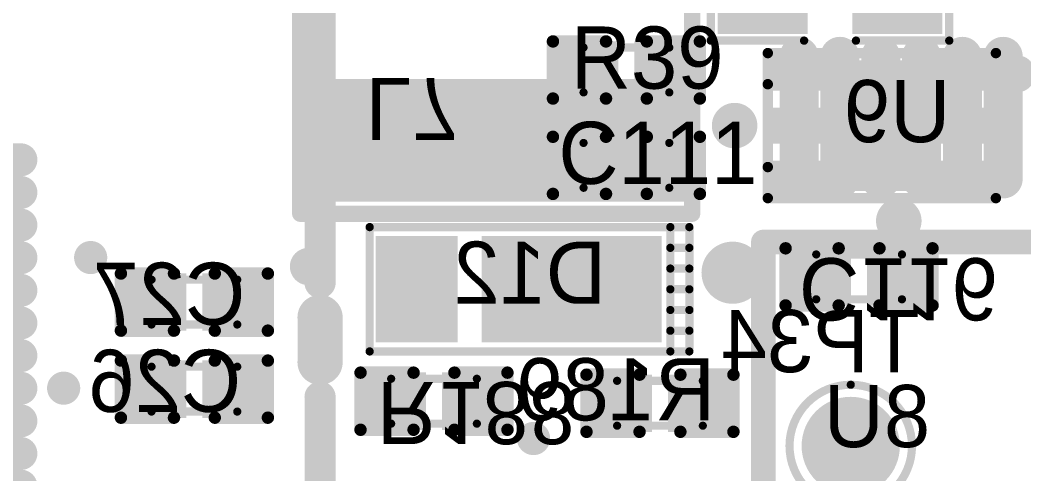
# Model space of a CAD drawing. Extents: x 722 to 1072, y 754 to 1061.
# Drawn here: x 769.99 to 782.28, y 1032.26 to 1037.82 of the extents above; entities that cross this region are included whole.
import ezdxf

# ---------------------------------------------------------------- set-up
doc = ezdxf.new("R2010")
doc.units = 0
doc.layers.get('0').update_dxf_attribs({"linetype": 'CONTINUOUS'})
for name, color, linetype in [('BOTTOMOVERLAY', 54, 'CONTINUOUS'), ('BOTTOMPASTE', 16, 'CONTINUOUS'), ('BOTTOMSOLDER', 6, 'CONTINUOUS'), ('MECHANICAL13', 56, 'CONTINUOUS'), ('MULTILAYER', 9, 'CONTINUOUS'), ('TOPOVERLAY', 2, 'CONTINUOUS'), ('TOPPASTE', 8, 'CONTINUOUS'), ('TOPSOLDER', 216, 'CONTINUOUS'), ('VIAHOLELAYER', 16, 'CONTINUOUS')]:
    doc.layers.add(name, color=color, linetype=linetype)

# ---------------------------------------------------------------- blocks, each defined once
blk = doc.blocks.new('TDFN_2_2_6L_B_41')
at = {"layer": 'BOTTOMOVERLAY'}
for points, const_width in [([(-0.535, 1.655, 1), (-0.735, 1.655, 1)], 0.254), ([(-0.798, 1.655, 1), (-0.671, 1.655, 1)], 0.127), ([(-0.599, 1.655, 1), (-0.472, 1.655, 1)], 0.127), ([(-0.921, 1.397, 1), (-0.857, 1.397, 1)], 0.0635), ([(-0.921, 1.397, 1), (-0.857, 1.397, 1)], 0.0635), ([(0.857, 1.397, 1), (0.921, 1.397, 1)], 0.0635), ([(0.857, 1.397, 1), (0.921, 1.397, 1)], 0.0635), ([(-0.921, -1.397, 1), (-0.857, -1.397, 1)], 0.0635), ([(-0.921, -1.397, 1), (-0.857, -1.397, 1)], 0.0635), ([(-0.54, -1.397, 1), (-0.476, -1.397, 1)], 0.0635), ([(-0.54, -1.397, 1), (-0.476, -1.397, 1)], 0.0635), ([(0.476, -1.397, 1), (0.54, -1.397, 1)], 0.0635), ([(0.476, -1.397, 1), (0.54, -1.397, 1)], 0.0635), ([(0.857, -1.397, 1), (0.921, -1.397, 1)], 0.0635), ([(0.857, -1.397, 1), (0.921, -1.397, 1)], 0.0635)]:
    blk.add_lwpolyline(points, format="xyb", close=True, dxfattribs=dict(at, const_width=const_width))
at = {"layer": 'BOTTOMOVERLAY', "const_width": 0.127}
for points in [[(-0.889, -1.397), (-0.889, 1.397)], [(0.889, 1.397), (-0.889, 1.397)], [(0.889, -1.397), (0.889, 1.397)], [(-0.508, -1.397), (-0.889, -1.397)], [(0.508, -1.397), (-0.508, -1.397)], [(0.889, -1.397), (0.508, -1.397)]]:
    blk.add_lwpolyline(points, dxfattribs=at)
at = {"layer": 'BOTTOMPASTE'}
for points in [[(-0.77, 0.65), (-0.53, 0.65), (-0.77, 1.3), (-0.53, 1.3)], [(-0.12, 0.65), (0.12, 0.65), (-0.12, 1.3), (0.12, 1.3)], [(0.53, 0.65), (0.77, 0.65), (0.53, 1.3), (0.77, 1.3)], [(-0.7, 0.4), (-0.7, -0.4), (0.7, 0.4), (0.7, -0.4)], [(-0.77, -1.3), (-0.53, -1.3), (-0.77, -0.65), (-0.53, -0.65)], [(-0.12, -1.3), (0.12, -1.3), (-0.12, -0.65), (0.12, -0.65)], [(0.53, -1.3), (0.77, -1.3), (0.53, -0.65), (0.77, -0.65)]]:
    blk.add_solid(points, dxfattribs=at)
at = {"layer": 'BOTTOMSOLDER'}
for points in [[(-0.872, 0.548), (-0.428, 0.548), (-0.872, 1.402), (-0.428, 1.402)], [(-0.222, 0.548), (0.222, 0.548), (-0.222, 1.402), (0.222, 1.402)], [(0.428, 0.548), (0.872, 0.548), (0.428, 1.402), (0.872, 1.402)], [(-0.802, 0.502), (-0.802, -0.502), (0.802, 0.502), (0.802, -0.502)], [(-0.872, -1.402), (-0.428, -1.402), (-0.872, -0.548), (-0.428, -0.548)], [(-0.222, -1.402), (0.222, -1.402), (-0.222, -0.548), (0.222, -0.548)], [(0.428, -1.402), (0.872, -1.402), (0.428, -0.548), (0.872, -0.548)]]:
    blk.add_solid(points, dxfattribs=at)
blk = doc.blocks.new('CD32_B_68')
at = {"layer": 'BOTTOMOVERLAY', "const_width": 0.2}
for points in [[(-2.35, -2.4), (-2.35, 2.4)], [(2.35, 2.4), (-2.35, 2.4)], [(2.35, -2.4), (2.35, 2.4)], [(2.35, -2.4), (-2.35, -2.4)]]:
    blk.add_lwpolyline(points, dxfattribs=at)
at = {"layer": 'BOTTOMOVERLAY', "const_width": 0.1}
for points in [[(-2.4, 2.4, 1), (-2.3, 2.4, 1)], [(-2.4, 2.4, 1), (-2.3, 2.4, 1)], [(2.3, 2.4, 1), (2.4, 2.4, 1)], [(2.3, 2.4, 1), (2.4, 2.4, 1)], [(-2.4, -2.4, 1), (-2.3, -2.4, 1)], [(-2.4, -2.4, 1), (-2.3, -2.4, 1)], [(2.3, -2.4, 1), (2.4, -2.4, 1)], [(2.3, -2.4, 1), (2.4, -2.4, 1)]]:
    blk.add_lwpolyline(points, format="xyb", close=True, dxfattribs=at)
at = {"layer": 'BOTTOMPASTE'}
for points in [[(-2.1, 2.2), (-2.1, -2.2), (-0.8, 2.2), (-0.8, -2.2)], [(0.8, 2.2), (0.8, -2.2), (2.1, 2.2), (2.1, -2.2)]]:
    blk.add_solid(points, dxfattribs=at)
at = {"layer": 'BOTTOMSOLDER'}
for points in [[(-2.202, 2.302), (-2.202, -2.302), (-0.698, 2.302), (-0.698, -2.302)], [(0.698, 2.302), (0.698, -2.302), (2.202, 2.302), (2.202, -2.302)]]:
    blk.add_solid(points, dxfattribs=at)
at = {"layer": 'MECHANICAL13', "const_width": 0.1}
blk.add_lwpolyline([(-1.925, -2.1), (-1.925, 2.1)], dxfattribs=at)
at = {"layer": 'MECHANICAL13', "const_width": 0.05}
for points in [[(-1.95, 2.1, 1), (-1.9, 2.1, 1)], [(-1.95, -2.1, 1), (-1.9, -2.1, 1)]]:
    blk.add_lwpolyline(points, format="xyb", close=True, dxfattribs=at)
blk = doc.blocks.new('C_0402_96')
at = {"layer": 'MECHANICAL13', "const_width": 0.1}
for points in [[(-0.525, 0.275), (-0.525, -0.275)], [(0.525, 0.275), (-0.525, 0.275)], [(0.525, 0.275), (0.525, -0.275)], [(0.525, -0.275), (-0.525, -0.275)]]:
    blk.add_lwpolyline(points, dxfattribs=at)
at = {"layer": 'MECHANICAL13', "const_width": 0.05}
for points in [[(-0.55, 0.275, 1), (-0.5, 0.275, 1)], [(-0.55, 0.275, 1), (-0.5, 0.275, 1)], [(0.5, 0.275, 1), (0.55, 0.275, 1)], [(0.5, 0.275, 1), (0.55, 0.275, 1)], [(-0.55, -0.275, 1), (-0.5, -0.275, 1)], [(-0.55, -0.275, 1), (-0.5, -0.275, 1)], [(0.5, -0.275, 1), (0.55, -0.275, 1)], [(0.5, -0.275, 1), (0.55, -0.275, 1)]]:
    blk.add_lwpolyline(points, format="xyb", close=True, dxfattribs=at)
at = {"layer": 'TOPOVERLAY', "const_width": 0.152}
for points in [[(-0.9, 0.35), (-0.9, -0.35)], [(-0.25, 0.35), (-0.9, 0.35)], [(0.9, 0.35), (0.25, 0.35)], [(0.9, 0.35), (0.9, -0.35)], [(-0.25, -0.35), (-0.9, -0.35)], [(0.9, -0.35), (0.25, -0.35)]]:
    blk.add_lwpolyline(points, dxfattribs=at)
at = {"layer": 'TOPOVERLAY', "const_width": 0.0762}
for points in [[(-0.938, 0.35, 1), (-0.862, 0.35, 1)], [(-0.938, 0.35, 1), (-0.862, 0.35, 1)], [(-0.288, 0.35, 1), (-0.212, 0.35, 1)], [(0.212, 0.35, 1), (0.288, 0.35, 1)], [(0.862, 0.35, 1), (0.938, 0.35, 1)], [(0.862, 0.35, 1), (0.938, 0.35, 1)], [(-0.938, -0.35, 1), (-0.862, -0.35, 1)], [(-0.938, -0.35, 1), (-0.862, -0.35, 1)], [(-0.288, -0.35, 1), (-0.212, -0.35, 1)], [(0.212, -0.35, 1), (0.288, -0.35, 1)], [(0.862, -0.35, 1), (0.938, -0.35, 1)], [(0.862, -0.35, 1), (0.938, -0.35, 1)]]:
    blk.add_lwpolyline(points, format="xyb", close=True, dxfattribs=at)
at = {"layer": 'TOPPASTE'}
for points in [[(-0.2, -0.25), (-0.2, 0.25), (-0.8, -0.25), (-0.8, 0.25)], [(0.8, -0.25), (0.8, 0.25), (0.2, -0.25), (0.2, 0.25)]]:
    blk.add_solid(points, dxfattribs=at)
at = {"layer": 'TOPSOLDER'}
for points in [[(-0.098, -0.352), (-0.098, 0.352), (-0.902, -0.352), (-0.902, 0.352)], [(0.902, -0.352), (0.902, 0.352), (0.098, -0.352), (0.098, 0.352)]]:
    blk.add_solid(points, dxfattribs=at)
blk = doc.blocks.new('C_0402_B_97')
at = {"layer": 'BOTTOMOVERLAY', "const_width": 0.152}
for points in [[(-0.9, 0.35), (-0.9, -0.35)], [(-0.25, 0.35), (-0.9, 0.35)], [(0.9, 0.35), (0.25, 0.35)], [(0.9, 0.35), (0.9, -0.35)], [(-0.25, -0.35), (-0.9, -0.35)], [(0.9, -0.35), (0.25, -0.35)]]:
    blk.add_lwpolyline(points, dxfattribs=at)
at = {"layer": 'BOTTOMOVERLAY', "const_width": 0.0762}
for points in [[(-0.938, 0.35, 1), (-0.862, 0.35, 1)], [(-0.938, 0.35, 1), (-0.862, 0.35, 1)], [(-0.288, 0.35, 1), (-0.212, 0.35, 1)], [(0.212, 0.35, 1), (0.288, 0.35, 1)], [(0.862, 0.35, 1), (0.938, 0.35, 1)], [(0.862, 0.35, 1), (0.938, 0.35, 1)], [(-0.938, -0.35, 1), (-0.862, -0.35, 1)], [(-0.938, -0.35, 1), (-0.862, -0.35, 1)], [(-0.288, -0.35, 1), (-0.212, -0.35, 1)], [(0.212, -0.35, 1), (0.288, -0.35, 1)], [(0.862, -0.35, 1), (0.938, -0.35, 1)], [(0.862, -0.35, 1), (0.938, -0.35, 1)]]:
    blk.add_lwpolyline(points, format="xyb", close=True, dxfattribs=at)
at = {"layer": 'BOTTOMPASTE'}
for points in [[(-0.8, 0.25), (-0.8, -0.25), (-0.2, 0.25), (-0.2, -0.25)], [(0.2, 0.25), (0.2, -0.25), (0.8, 0.25), (0.8, -0.25)]]:
    blk.add_solid(points, dxfattribs=at)
at = {"layer": 'BOTTOMSOLDER'}
for points in [[(-0.902, 0.352), (-0.902, -0.352), (-0.098, 0.352), (-0.098, -0.352)], [(0.098, 0.352), (0.098, -0.352), (0.902, 0.352), (0.902, -0.352)]]:
    blk.add_solid(points, dxfattribs=at)
at = {"layer": 'MECHANICAL13', "const_width": 0.1}
for points in [[(-0.525, 0.275), (-0.525, -0.275)], [(0.525, 0.275), (-0.525, 0.275)], [(0.525, 0.275), (0.525, -0.275)], [(0.525, -0.275), (-0.525, -0.275)]]:
    blk.add_lwpolyline(points, dxfattribs=at)
at = {"layer": 'MECHANICAL13', "const_width": 0.05}
for points in [[(-0.55, 0.275, 1), (-0.5, 0.275, 1)], [(-0.55, 0.275, 1), (-0.5, 0.275, 1)], [(0.5, 0.275, 1), (0.55, 0.275, 1)], [(0.5, 0.275, 1), (0.55, 0.275, 1)], [(-0.55, -0.275, 1), (-0.5, -0.275, 1)], [(-0.55, -0.275, 1), (-0.5, -0.275, 1)], [(0.5, -0.275, 1), (0.55, -0.275, 1)], [(0.5, -0.275, 1), (0.55, -0.275, 1)]]:
    blk.add_lwpolyline(points, format="xyb", close=True, dxfattribs=at)
blk = doc.blocks.new('C_0402_B_130')
at = {"layer": 'BOTTOMOVERLAY', "const_width": 0.152}
for points in [[(-0.25, 0.35), (-0.9, 0.35)], [(-0.9, 0.35), (-0.9, -0.35)], [(0.9, 0.35), (0.25, 0.35)], [(0.9, 0.35), (0.9, -0.35)], [(-0.25, -0.35), (-0.9, -0.35)], [(0.9, -0.35), (0.25, -0.35)]]:
    blk.add_lwpolyline(points, dxfattribs=at)
at = {"layer": 'BOTTOMOVERLAY', "const_width": 0.0762}
for points in [[(-0.938, 0.35, 1), (-0.862, 0.35, 1)], [(-0.938, 0.35, 1), (-0.862, 0.35, 1)], [(-0.288, 0.35, 1), (-0.212, 0.35, 1)], [(0.212, 0.35, 1), (0.288, 0.35, 1)], [(0.862, 0.35, 1), (0.938, 0.35, 1)], [(0.862, 0.35, 1), (0.938, 0.35, 1)], [(-0.938, -0.35, 1), (-0.862, -0.35, 1)], [(-0.938, -0.35, 1), (-0.862, -0.35, 1)], [(-0.288, -0.35, 1), (-0.212, -0.35, 1)], [(0.212, -0.35, 1), (0.288, -0.35, 1)], [(0.862, -0.35, 1), (0.938, -0.35, 1)], [(0.862, -0.35, 1), (0.938, -0.35, 1)]]:
    blk.add_lwpolyline(points, format="xyb", close=True, dxfattribs=at)
at = {"layer": 'BOTTOMPASTE'}
for points in [[(-0.8, 0.25), (-0.8, -0.25), (-0.2, 0.25), (-0.2, -0.25)], [(0.2, 0.25), (0.2, -0.25), (0.8, 0.25), (0.8, -0.25)]]:
    blk.add_solid(points, dxfattribs=at)
at = {"layer": 'BOTTOMSOLDER'}
for points in [[(-0.902, 0.352), (-0.902, -0.352), (-0.098, 0.352), (-0.098, -0.352)], [(0.098, 0.352), (0.098, -0.352), (0.902, 0.352), (0.902, -0.352)]]:
    blk.add_solid(points, dxfattribs=at)
at = {"layer": 'MECHANICAL13', "const_width": 0.1}
for points in [[(0.525, 0.275), (-0.525, 0.275)], [(-0.525, 0.275), (-0.525, -0.275)], [(0.525, 0.275), (0.525, -0.275)], [(0.525, -0.275), (-0.525, -0.275)]]:
    blk.add_lwpolyline(points, dxfattribs=at)
at = {"layer": 'MECHANICAL13', "const_width": 0.05}
for points in [[(-0.55, 0.275, 1), (-0.5, 0.275, 1)], [(-0.55, 0.275, 1), (-0.5, 0.275, 1)], [(0.5, 0.275, 1), (0.55, 0.275, 1)], [(0.5, 0.275, 1), (0.55, 0.275, 1)], [(-0.55, -0.275, 1), (-0.5, -0.275, 1)], [(-0.55, -0.275, 1), (-0.5, -0.275, 1)], [(0.5, -0.275, 1), (0.55, -0.275, 1)], [(0.5, -0.275, 1), (0.55, -0.275, 1)]]:
    blk.add_lwpolyline(points, format="xyb", close=True, dxfattribs=at)
blk = doc.blocks.new('C_0402_B_131')
at = {"layer": 'BOTTOMOVERLAY', "const_width": 0.152}
for points in [[(-0.9, 0.35), (-0.9, -0.35)], [(-0.25, 0.35), (-0.9, 0.35)], [(0.9, 0.35), (0.25, 0.35)], [(0.9, 0.35), (0.9, -0.35)], [(-0.25, -0.35), (-0.9, -0.35)], [(0.9, -0.35), (0.25, -0.35)]]:
    blk.add_lwpolyline(points, dxfattribs=at)
at = {"layer": 'BOTTOMOVERLAY', "const_width": 0.0762}
for points in [[(-0.938, 0.35, 1), (-0.862, 0.35, 1)], [(-0.938, 0.35, 1), (-0.862, 0.35, 1)], [(-0.288, 0.35, 1), (-0.212, 0.35, 1)], [(0.212, 0.35, 1), (0.288, 0.35, 1)], [(0.862, 0.35, 1), (0.938, 0.35, 1)], [(0.862, 0.35, 1), (0.938, 0.35, 1)], [(-0.938, -0.35, 1), (-0.862, -0.35, 1)], [(-0.938, -0.35, 1), (-0.862, -0.35, 1)], [(-0.288, -0.35, 1), (-0.212, -0.35, 1)], [(0.212, -0.35, 1), (0.288, -0.35, 1)], [(0.862, -0.35, 1), (0.938, -0.35, 1)], [(0.862, -0.35, 1), (0.938, -0.35, 1)]]:
    blk.add_lwpolyline(points, format="xyb", close=True, dxfattribs=at)
at = {"layer": 'BOTTOMPASTE'}
for points in [[(-0.8, 0.25), (-0.8, -0.25), (-0.2, 0.25), (-0.2, -0.25)], [(0.2, 0.25), (0.2, -0.25), (0.8, 0.25), (0.8, -0.25)]]:
    blk.add_solid(points, dxfattribs=at)
at = {"layer": 'BOTTOMSOLDER'}
for points in [[(-0.902, 0.352), (-0.902, -0.352), (-0.098, 0.352), (-0.098, -0.352)], [(0.098, 0.352), (0.098, -0.352), (0.902, 0.352), (0.902, -0.352)]]:
    blk.add_solid(points, dxfattribs=at)
at = {"layer": 'MECHANICAL13', "const_width": 0.1}
for points in [[(-0.525, 0.275), (-0.525, -0.275)], [(0.525, 0.275), (-0.525, 0.275)], [(0.525, 0.275), (0.525, -0.275)], [(0.525, -0.275), (-0.525, -0.275)]]:
    blk.add_lwpolyline(points, dxfattribs=at)
at = {"layer": 'MECHANICAL13', "const_width": 0.05}
for points in [[(-0.55, 0.275, 1), (-0.5, 0.275, 1)], [(-0.55, 0.275, 1), (-0.5, 0.275, 1)], [(0.5, 0.275, 1), (0.55, 0.275, 1)], [(0.5, 0.275, 1), (0.55, 0.275, 1)], [(-0.55, -0.275, 1), (-0.5, -0.275, 1)], [(-0.55, -0.275, 1), (-0.5, -0.275, 1)], [(0.5, -0.275, 1), (0.55, -0.275, 1)], [(0.5, -0.275, 1), (0.55, -0.275, 1)]]:
    blk.add_lwpolyline(points, format="xyb", close=True, dxfattribs=at)
blk = doc.blocks.new('PROGRAM_1_2_B_198')
at = {"layer": 'BOTTOMOVERLAY', "const_width": 0.102}
for points in [[(-0.762, 1.524), (-0.762, -2.159)], [(-0.762, 1.524), (0.762, 1.524)], [(0.762, 1.524), (0.762, -2.159)], [(-0.762, -2.159), (-0.762, -2.392)], [(-0.762, -2.159), (0.762, -2.159)], [(-0.508, -2.159), (-0.508, -2.392)], [(-0.254, -2.159), (-0.254, -2.392)], [(0, -2.159), (0, -2.392)], [(0.254, -2.159), (0.254, -2.392)], [(0.508, -2.159), (0.508, -2.392)], [(0.762, -2.159), (0.762, -2.392)], [(-0.762, -2.392), (0.762, -2.392)]]:
    blk.add_lwpolyline(points, dxfattribs=at)
at = {"layer": 'BOTTOMOVERLAY'}
for points, const_width in [([(-0.787, 1.524, 1), (-0.737, 1.524, 1)], 0.051), ([(-0.787, 1.524, 1), (-0.737, 1.524, 1)], 0.051), ([(0.737, 1.524, 1), (0.787, 1.524, 1)], 0.051), ([(0.737, 1.524, 1), (0.787, 1.524, 1)], 0.051), ([(-0.787, -2.159, 1), (-0.737, -2.159, 1)], 0.0508), ([(-0.787, -2.159, 1), (-0.737, -2.159, 1)], 0.051), ([(-0.787, -2.159, 1), (-0.737, -2.159, 1)], 0.051), ([(-0.533, -2.159, 1), (-0.483, -2.159, 1)], 0.0508), ([(-0.279, -2.159, 1), (-0.229, -2.159, 1)], 0.0508), ([(-0.025, -2.159, 1), (0.025, -2.159, 1)], 0.0508), ([(0.229, -2.159, 1), (0.279, -2.159, 1)], 0.0508), ([(0.483, -2.159, 1), (0.533, -2.159, 1)], 0.0508), ([(0.737, -2.159, 1), (0.787, -2.159, 1)], 0.0508), ([(0.737, -2.159, 1), (0.787, -2.159, 1)], 0.051), ([(0.737, -2.159, 1), (0.787, -2.159, 1)], 0.051), ([(-0.787, -2.392, 1), (-0.737, -2.392, 1)], 0.0508), ([(-0.787, -2.392, 1), (-0.737, -2.392, 1)], 0.051), ([(-0.533, -2.392, 1), (-0.483, -2.392, 1)], 0.0508), ([(-0.279, -2.392, 1), (-0.229, -2.392, 1)], 0.0508), ([(-0.025, -2.392, 1), (0.025, -2.392, 1)], 0.0508), ([(0.229, -2.392, 1), (0.279, -2.392, 1)], 0.0508), ([(0.483, -2.392, 1), (0.533, -2.392, 1)], 0.0508), ([(0.737, -2.392, 1), (0.787, -2.392, 1)], 0.0508), ([(0.737, -2.392, 1), (0.787, -2.392, 1)], 0.051)]:
    blk.add_lwpolyline(points, format="xyb", close=True, dxfattribs=dict(at, const_width=const_width))
at = {"layer": 'BOTTOMPASTE'}
for points in [[(-0.55, 0.55), (0.55, 0.55), (-0.55, 1.35), (0.55, 1.35)], [(-0.55, 0.05), (-0.55, -1.95), (0.55, 0.05), (0.55, -1.95)]]:
    blk.add_solid(points, dxfattribs=at)
at = {"layer": 'BOTTOMSOLDER'}
for points in [[(-0.652, 0.448), (0.652, 0.448), (-0.652, 1.452), (0.652, 1.452)], [(-0.652, 0.152), (-0.652, -2.052), (0.652, 0.152), (0.652, -2.052)]]:
    blk.add_solid(points, dxfattribs=at)
blk = doc.blocks.new('R_0402_240')
at = {"layer": 'MECHANICAL13', "const_width": 0.1}
for points in [[(0.525, 0.275), (-0.525, 0.275)], [(-0.525, 0.275), (-0.525, -0.275)], [(0.525, 0.275), (0.525, -0.275)], [(0.525, -0.275), (-0.525, -0.275)]]:
    blk.add_lwpolyline(points, dxfattribs=at)
at = {"layer": 'MECHANICAL13', "const_width": 0.05}
for points in [[(-0.55, 0.275, 1), (-0.5, 0.275, 1)], [(-0.55, 0.275, 1), (-0.5, 0.275, 1)], [(0.5, 0.275, 1), (0.55, 0.275, 1)], [(0.5, 0.275, 1), (0.55, 0.275, 1)], [(-0.55, -0.275, 1), (-0.5, -0.275, 1)], [(-0.55, -0.275, 1), (-0.5, -0.275, 1)], [(0.5, -0.275, 1), (0.55, -0.275, 1)], [(0.5, -0.275, 1), (0.55, -0.275, 1)]]:
    blk.add_lwpolyline(points, format="xyb", close=True, dxfattribs=at)
at = {"layer": 'TOPOVERLAY', "const_width": 0.152}
for points in [[(-0.25, 0.35), (-0.9, 0.35)], [(-0.9, 0.35), (-0.9, -0.35)], [(0.9, 0.35), (0.25, 0.35)], [(0.9, 0.35), (0.9, -0.35)], [(-0.25, -0.35), (-0.9, -0.35)], [(0.9, -0.35), (0.25, -0.35)]]:
    blk.add_lwpolyline(points, dxfattribs=at)
at = {"layer": 'TOPOVERLAY', "const_width": 0.0762}
for points in [[(-0.938, 0.35, 1), (-0.862, 0.35, 1)], [(-0.938, 0.35, 1), (-0.862, 0.35, 1)], [(-0.288, 0.35, 1), (-0.212, 0.35, 1)], [(0.212, 0.35, 1), (0.288, 0.35, 1)], [(0.862, 0.35, 1), (0.938, 0.35, 1)], [(0.862, 0.35, 1), (0.938, 0.35, 1)], [(-0.938, -0.35, 1), (-0.862, -0.35, 1)], [(-0.938, -0.35, 1), (-0.862, -0.35, 1)], [(-0.288, -0.35, 1), (-0.212, -0.35, 1)], [(0.212, -0.35, 1), (0.288, -0.35, 1)], [(0.862, -0.35, 1), (0.938, -0.35, 1)], [(0.862, -0.35, 1), (0.938, -0.35, 1)]]:
    blk.add_lwpolyline(points, format="xyb", close=True, dxfattribs=at)
at = {"layer": 'TOPPASTE'}
for points in [[(-0.2, -0.25), (-0.2, 0.25), (-0.8, -0.25), (-0.8, 0.25)], [(0.8, -0.25), (0.8, 0.25), (0.2, -0.25), (0.2, 0.25)]]:
    blk.add_solid(points, dxfattribs=at)
at = {"layer": 'TOPSOLDER'}
for points in [[(-0.098, -0.352), (-0.098, 0.352), (-0.902, -0.352), (-0.902, 0.352)], [(0.902, -0.352), (0.902, 0.352), (0.098, -0.352), (0.098, 0.352)]]:
    blk.add_solid(points, dxfattribs=at)
blk = doc.blocks.new('TQFP177P0_4_282')
at = {"layer": 'TOPPASTE', "const_width": 0.2}
for points in [[(-8.6, 11.5), (-8.6, 10.05)], [(-8.2, 11.5), (-8.2, 10.05)], [(-7.8, 11.5), (-7.8, 10.05)], [(-7.4, 11.5), (-7.4, 10.05)], [(-7, 11.5), (-7, 10.05)], [(-6.6, 11.5), (-6.6, 10.05)], [(-6.2, 11.5), (-6.2, 10.05)], [(-5.8, 11.5), (-5.8, 10.05)], [(-5.4, 11.5), (-5.4, 10.05)], [(-5, 11.5), (-5, 10.05)]]:
    blk.add_lwpolyline(points, dxfattribs=at)
at = {"layer": 'TOPPASTE', "const_width": 0.0999}
for points in [[(-8.65, 11.5, 1), (-8.55, 11.5, 1)], [(-8.25, 11.5, 1), (-8.15, 11.5, 1)], [(-7.85, 11.5, 1), (-7.75, 11.5, 1)], [(-7.45, 11.5, 1), (-7.35, 11.5, 1)], [(-7.05, 11.5, 1), (-6.95, 11.5, 1)], [(-6.65, 11.5, 1), (-6.55, 11.5, 1)], [(-6.25, 11.5, 1), (-6.15, 11.5, 1)], [(-5.85, 11.5, 1), (-5.75, 11.5, 1)], [(-5.45, 11.5, 1), (-5.35, 11.5, 1)], [(-5.05, 11.5, 1), (-4.95, 11.5, 1)]]:
    blk.add_lwpolyline(points, format="xyb", close=True, dxfattribs=at)
at = {"layer": 'TOPSOLDER', "const_width": 0.403}
for points in [[(-8.6, 11.5), (-8.6, 10.05)], [(-8.2, 11.5), (-8.2, 10.05)], [(-7.8, 11.5), (-7.8, 10.05)], [(-7.4, 11.5), (-7.4, 10.05)], [(-7, 11.5), (-7, 10.05)], [(-6.6, 11.5), (-6.6, 10.05)], [(-6.2, 11.5), (-6.2, 10.05)], [(-5.8, 11.5), (-5.8, 10.05)], [(-5.4, 11.5), (-5.4, 10.05)], [(-5, 11.5), (-5, 10.05)], [(-4.6, 11.5), (-4.6, 10.05)]]:
    blk.add_lwpolyline(points, dxfattribs=at)
at = {"layer": 'TOPSOLDER', "const_width": 0.202}
for points in [[(-8.701, 11.5, 1), (-8.499, 11.5, 1)], [(-8.301, 11.5, 1), (-8.099, 11.5, 1)], [(-7.901, 11.5, 1), (-7.699, 11.5, 1)], [(-7.501, 11.5, 1), (-7.299, 11.5, 1)], [(-7.101, 11.5, 1), (-6.899, 11.5, 1)], [(-6.701, 11.5, 1), (-6.499, 11.5, 1)], [(-6.301, 11.5, 1), (-6.099, 11.5, 1)], [(-5.901, 11.5, 1), (-5.699, 11.5, 1)], [(-5.501, 11.5, 1), (-5.299, 11.5, 1)], [(-5.101, 11.5, 1), (-4.899, 11.5, 1)], [(-4.701, 11.5, 1), (-4.499, 11.5, 1)]]:
    blk.add_lwpolyline(points, format="xyb", close=True, dxfattribs=at)
blk = doc.blocks.new('SSOP48_286')
at = {"layer": 'TOPOVERLAY', "const_width": 0.3}
for points in [[(1.524, -11.938), (1.524, 0.254)], [(18.796, -11.938), (1.524, -11.938)]]:
    blk.add_lwpolyline(points, dxfattribs=at)
at = {"layer": 'TOPOVERLAY', "const_width": 0.15}
blk.add_lwpolyline([(1.449, -11.938, 1), (1.599, -11.938, 1)], format="xyb", close=True, dxfattribs=at)
blk.add_lwpolyline([(1.449, -11.938, 1), (1.599, -11.938, 1)], format="xyb", close=True, dxfattribs=at)
at = {"layer": 'TOPPASTE', "const_width": 0.275}
for points in [[(0.751, -9), (-0.751, -9)], [(0.751, -9.5), (-0.751, -9.5)], [(0.751, -10), (-0.751, -10)], [(0.751, -10.5), (-0.751, -10.5)], [(0.751, -11), (-0.751, -11)], [(0.751, -11.5), (-0.751, -11.5)]]:
    blk.add_lwpolyline(points, dxfattribs=at)
at = {"layer": 'TOPPASTE', "const_width": 0.138}
for points in [[(-0.82, -9, 1), (-0.683, -9, 1)], [(0.683, -9, 1), (0.82, -9, 1)], [(-0.82, -9.5, 1), (-0.683, -9.5, 1)], [(0.683, -9.5, 1), (0.82, -9.5, 1)], [(-0.82, -10, 1), (-0.683, -10, 1)], [(0.683, -10, 1), (0.82, -10, 1)], [(-0.82, -10.5, 1), (-0.683, -10.5, 1)], [(0.683, -10.5, 1), (0.82, -10.5, 1)], [(-0.82, -11, 1), (-0.683, -11, 1)], [(0.683, -11, 1), (0.82, -11, 1)], [(-0.82, -11.5, 1), (-0.683, -11.5, 1)], [(0.683, -11.5, 1), (0.82, -11.5, 1)]]:
    blk.add_lwpolyline(points, format="xyb", close=True, dxfattribs=at)
at = {"layer": 'TOPSOLDER', "const_width": 0.478}
for points in [[(0.751, -9), (-0.751, -9)], [(0.751, -9.5), (-0.751, -9.5)], [(0.751, -10), (-0.751, -10)], [(0.751, -10.5), (-0.751, -10.5)], [(0.751, -11), (-0.751, -11)], [(0.751, -11.5), (-0.751, -11.5)]]:
    blk.add_lwpolyline(points, dxfattribs=at)
at = {"layer": 'TOPSOLDER', "const_width": 0.239}
for points in [[(-0.871, -9, 1), (-0.632, -9, 1)], [(0.632, -9, 1), (0.871, -9, 1)], [(-0.871, -9.5, 1), (-0.632, -9.5, 1)], [(0.632, -9.5, 1), (0.871, -9.5, 1)], [(-0.871, -10, 1), (-0.632, -10, 1)], [(0.632, -10, 1), (0.871, -10, 1)], [(-0.871, -10.5, 1), (-0.632, -10.5, 1)], [(0.632, -10.5, 1), (0.871, -10.5, 1)], [(-0.871, -11, 1), (-0.632, -11, 1)], [(0.632, -11, 1), (0.871, -11, 1)], [(-0.871, -11.5, 1), (-0.632, -11.5, 1)], [(0.632, -11.5, 1), (0.871, -11.5, 1)]]:
    blk.add_lwpolyline(points, format="xyb", close=True, dxfattribs=at)
blk = doc.blocks.new('R_0402_B_309')
at = {"layer": 'BOTTOMOVERLAY', "const_width": 0.152}
for points in [[(-0.9, -0.35), (-0.9, 0.35)], [(-0.9, 0.35), (-0.25, 0.35)], [(0.25, 0.35), (0.9, 0.35)], [(0.9, -0.35), (0.9, 0.35)], [(-0.9, -0.35), (-0.25, -0.35)], [(0.25, -0.35), (0.9, -0.35)]]:
    blk.add_lwpolyline(points, dxfattribs=at)
at = {"layer": 'BOTTOMOVERLAY', "const_width": 0.0762}
for points in [[(-0.938, 0.35, 1), (-0.862, 0.35, 1)], [(-0.938, 0.35, 1), (-0.862, 0.35, 1)], [(-0.288, 0.35, 1), (-0.212, 0.35, 1)], [(0.212, 0.35, 1), (0.288, 0.35, 1)], [(0.862, 0.35, 1), (0.938, 0.35, 1)], [(0.862, 0.35, 1), (0.938, 0.35, 1)], [(-0.938, -0.35, 1), (-0.862, -0.35, 1)], [(-0.938, -0.35, 1), (-0.862, -0.35, 1)], [(-0.288, -0.35, 1), (-0.212, -0.35, 1)], [(0.212, -0.35, 1), (0.288, -0.35, 1)], [(0.862, -0.35, 1), (0.938, -0.35, 1)], [(0.862, -0.35, 1), (0.938, -0.35, 1)]]:
    blk.add_lwpolyline(points, format="xyb", close=True, dxfattribs=at)
at = {"layer": 'BOTTOMPASTE'}
for points in [[(-0.8, 0.25), (-0.8, -0.25), (-0.2, 0.25), (-0.2, -0.25)], [(0.2, 0.25), (0.2, -0.25), (0.8, 0.25), (0.8, -0.25)]]:
    blk.add_solid(points, dxfattribs=at)
at = {"layer": 'BOTTOMSOLDER'}
for points in [[(-0.902, 0.352), (-0.902, -0.352), (-0.098, 0.352), (-0.098, -0.352)], [(0.098, 0.352), (0.098, -0.352), (0.902, 0.352), (0.902, -0.352)]]:
    blk.add_solid(points, dxfattribs=at)
at = {"layer": 'MECHANICAL13', "const_width": 0.1}
for points in [[(-0.525, -0.275), (-0.525, 0.275)], [(-0.525, 0.275), (0.525, 0.275)], [(0.525, -0.275), (0.525, 0.275)], [(-0.525, -0.275), (0.525, -0.275)]]:
    blk.add_lwpolyline(points, dxfattribs=at)
at = {"layer": 'MECHANICAL13', "const_width": 0.05}
for points in [[(-0.55, 0.275, 1), (-0.5, 0.275, 1)], [(-0.55, 0.275, 1), (-0.5, 0.275, 1)], [(0.5, 0.275, 1), (0.55, 0.275, 1)], [(0.5, 0.275, 1), (0.55, 0.275, 1)], [(-0.55, -0.275, 1), (-0.5, -0.275, 1)], [(-0.55, -0.275, 1), (-0.5, -0.275, 1)], [(0.5, -0.275, 1), (0.55, -0.275, 1)], [(0.5, -0.275, 1), (0.55, -0.275, 1)]]:
    blk.add_lwpolyline(points, format="xyb", close=True, dxfattribs=at)
blk = doc.blocks.new('R_0402_B_310')
at = {"layer": 'BOTTOMOVERLAY', "const_width": 0.152}
for points in [[(-0.9, -0.35), (-0.9, 0.35)], [(-0.9, 0.35), (-0.25, 0.35)], [(0.25, 0.35), (0.9, 0.35)], [(0.9, -0.35), (0.9, 0.35)], [(-0.9, -0.35), (-0.25, -0.35)], [(0.25, -0.35), (0.9, -0.35)]]:
    blk.add_lwpolyline(points, dxfattribs=at)
at = {"layer": 'BOTTOMOVERLAY', "const_width": 0.0762}
for points in [[(-0.938, 0.35, 1), (-0.862, 0.35, 1)], [(-0.938, 0.35, 1), (-0.862, 0.35, 1)], [(-0.288, 0.35, 1), (-0.212, 0.35, 1)], [(0.212, 0.35, 1), (0.288, 0.35, 1)], [(0.862, 0.35, 1), (0.938, 0.35, 1)], [(0.862, 0.35, 1), (0.938, 0.35, 1)], [(-0.938, -0.35, 1), (-0.862, -0.35, 1)], [(-0.938, -0.35, 1), (-0.862, -0.35, 1)], [(-0.288, -0.35, 1), (-0.212, -0.35, 1)], [(0.212, -0.35, 1), (0.288, -0.35, 1)], [(0.862, -0.35, 1), (0.938, -0.35, 1)], [(0.862, -0.35, 1), (0.938, -0.35, 1)]]:
    blk.add_lwpolyline(points, format="xyb", close=True, dxfattribs=at)
at = {"layer": 'BOTTOMPASTE'}
for points in [[(-0.8, 0.25), (-0.8, -0.25), (-0.2, 0.25), (-0.2, -0.25)], [(0.2, 0.25), (0.2, -0.25), (0.8, 0.25), (0.8, -0.25)]]:
    blk.add_solid(points, dxfattribs=at)
at = {"layer": 'BOTTOMSOLDER'}
for points in [[(-0.902, 0.352), (-0.902, -0.352), (-0.098, 0.352), (-0.098, -0.352)], [(0.098, 0.352), (0.098, -0.352), (0.902, 0.352), (0.902, -0.352)]]:
    blk.add_solid(points, dxfattribs=at)
at = {"layer": 'MECHANICAL13', "const_width": 0.1}
for points in [[(-0.525, -0.275), (-0.525, 0.275)], [(-0.525, 0.275), (0.525, 0.275)], [(0.525, -0.275), (0.525, 0.275)], [(-0.525, -0.275), (0.525, -0.275)]]:
    blk.add_lwpolyline(points, dxfattribs=at)
at = {"layer": 'MECHANICAL13', "const_width": 0.05}
for points in [[(-0.55, 0.275, 1), (-0.5, 0.275, 1)], [(-0.55, 0.275, 1), (-0.5, 0.275, 1)], [(0.5, 0.275, 1), (0.55, 0.275, 1)], [(0.5, 0.275, 1), (0.55, 0.275, 1)], [(-0.55, -0.275, 1), (-0.5, -0.275, 1)], [(-0.55, -0.275, 1), (-0.5, -0.275, 1)], [(0.5, -0.275, 1), (0.55, -0.275, 1)], [(0.5, -0.275, 1), (0.55, -0.275, 1)]]:
    blk.add_lwpolyline(points, format="xyb", close=True, dxfattribs=at)
blk = doc.blocks.new('C_0603_B_322')
at = {"layer": 'BOTTOMOVERLAY', "const_width": 0.102}
for points in [[(-1.46, 0.635), (-1.46, -0.635)], [(-0.318, 0.635), (-1.46, 0.635)], [(1.46, 0.635), (0.318, 0.635)], [(1.46, 0.635), (1.46, -0.635)], [(-0.318, -0.635), (-1.46, -0.635)], [(1.46, -0.635), (0.318, -0.635)]]:
    blk.add_lwpolyline(points, dxfattribs=at)
at = {"layer": 'BOTTOMOVERLAY', "const_width": 0.0508}
for points in [[(-1.486, 0.635, 1), (-1.435, 0.635, 1)], [(-1.486, 0.635, 1), (-1.435, 0.635, 1)], [(-0.343, 0.635, 1), (-0.292, 0.635, 1)], [(0.292, 0.635, 1), (0.343, 0.635, 1)], [(1.435, 0.635, 1), (1.486, 0.635, 1)], [(1.435, 0.635, 1), (1.486, 0.635, 1)], [(-1.486, -0.635, 1), (-1.435, -0.635, 1)], [(-1.486, -0.635, 1), (-1.435, -0.635, 1)], [(-0.343, -0.635, 1), (-0.292, -0.635, 1)], [(0.292, -0.635, 1), (0.343, -0.635, 1)], [(1.435, -0.635, 1), (1.486, -0.635, 1)], [(1.435, -0.635, 1), (1.486, -0.635, 1)]]:
    blk.add_lwpolyline(points, format="xyb", close=True, dxfattribs=at)
at = {"layer": 'BOTTOMPASTE'}
for points in [[(-1.275, -0.45), (-0.376, -0.45), (-1.275, 0.45), (-0.376, 0.45)], [(0.376, -0.45), (1.275, -0.45), (0.376, 0.45), (1.275, 0.45)]]:
    blk.add_solid(points, dxfattribs=at)
at = {"layer": 'BOTTOMSOLDER'}
for points in [[(-1.377, -0.552), (-0.274, -0.552), (-1.377, 0.552), (-0.274, 0.552)], [(0.274, -0.552), (1.377, -0.552), (0.274, 0.552), (1.377, 0.552)]]:
    blk.add_solid(points, dxfattribs=at)
blk = doc.blocks.new('TESTPOINT2_B_349')
at = {"layer": 'BOTTOMOVERLAY'}
for points, const_width in [([(0.75, 0, 1), (-0.75, 0, 1)], 0.1), ([(-0.775, 0, 1), (-0.725, 0, 1)], 0.05), ([(0.725, 0, 1), (0.775, 0, 1)], 0.05)]:
    blk.add_lwpolyline(points, format="xyb", close=True, dxfattribs=dict(at, const_width=const_width))
at = {"layer": 'BOTTOMPASTE', "const_width": 0.5}
blk.add_lwpolyline([(-0.25, 0, 1), (0.25, 0, 1)], format="xyb", close=True, dxfattribs=at)
at = {"layer": 'BOTTOMSOLDER', "const_width": 0.602}
blk.add_lwpolyline([(-0.301, 0, 1), (0.301, 0, 1)], format="xyb", close=True, dxfattribs=at)

msp = doc.modelspace()

# ---------------------------------------------------------------- linework, layer by layer
at = {"layer": 'MULTILAYER'}
for points, const_width in [([(778.601, 1036.525, 1), (778.88, 1036.525, 1)], 0.279), ([(780.612, 1035.357, 1), (780.891, 1035.357, 1)], 0.279), ([(770.751, 1034.908, 1), (770.954, 1034.908, 1)], 0.203), ([(773.407, 1034.798, 1), (773.636, 1034.798, 1)], 0.229), ([(778.525, 1034.722, 1), (778.906, 1034.722, 1)], 0.381), ([(770.42, 1033.307, 1), (770.623, 1033.307, 1)], 0.203), ([(776.175, 1032.69, 1), (776.379, 1032.69, 1)], 0.203)]:
    msp.add_lwpolyline(points, format="xyb", close=True, dxfattribs=dict(at, const_width=const_width))
at = {"layer": 'TOPOVERLAY', "const_width": 0.381}
for points in [[(773.663, 1034.599), (773.663, 1040.049)], [(773.663, 1027.999), (773.663, 1033.199)]]:
    msp.add_lwpolyline(points, dxfattribs=at)
at = {"layer": 'TOPOVERLAY', "const_width": 0.191}
for points in [[(773.567, 1034.599, 1), (773.758, 1034.599, 1)], [(773.567, 1033.199, 1), (773.758, 1033.199, 1)]]:
    msp.add_lwpolyline(points, format="xyb", close=True, dxfattribs=at)
at = {"layer": 'TOPPASTE', "const_width": 0.35}
msp.add_lwpolyline([(773.663, 1034.174), (773.663, 1033.624)], dxfattribs=at)
at = {"layer": 'TOPPASTE', "const_width": 0.175}
for points in [[(773.575, 1034.174, 1), (773.75, 1034.174, 1)], [(773.575, 1033.624, 1), (773.75, 1033.624, 1)]]:
    msp.add_lwpolyline(points, format="xyb", close=True, dxfattribs=at)
at = {"layer": 'TOPSOLDER', "const_width": 0.553}
msp.add_lwpolyline([(773.663, 1034.174), (773.663, 1033.624)], dxfattribs=at)
at = {"layer": 'TOPSOLDER', "const_width": 0.277}
for points in [[(773.524, 1034.174, 1), (773.801, 1034.174, 1)], [(773.524, 1033.624, 1), (773.801, 1033.624, 1)]]:
    msp.add_lwpolyline(points, format="xyb", close=True, dxfattribs=at)
at = {"layer": 'VIAHOLELAYER'}
for points, const_width in [([(778.665, 1036.525, 1), (778.817, 1036.525, 1)], 0.152), ([(780.675, 1035.357, 1), (780.828, 1035.357, 1)], 0.152), ([(770.802, 1034.908, 1), (770.904, 1034.908, 1)], 0.102), ([(773.458, 1034.798, 1), (773.585, 1034.798, 1)], 0.127), ([(778.601, 1034.722, 1), (778.83, 1034.722, 1)], 0.229), ([(770.471, 1033.307, 1), (770.572, 1033.307, 1)], 0.102), ([(776.226, 1032.69, 1), (776.328, 1032.69, 1)], 0.102)]:
    msp.add_lwpolyline(points, format="xyb", close=True, dxfattribs=dict(at, const_width=const_width))

# ---------------------------------------------------------------- block references
for name, p, rotation in [('CD32_B_68', (775.82, 1037.795), 270), ('TQFP177P0_4_282', (758.498, 1027.506), 270), ('C_0603_B_322', (779.909, 1038.202), 180), ('R_0402_240', (777.415, 1037.207), 180), ('SSOP48_286', (791.03, 1036.623), 270), ('TDFN_2_2_6L_B_41', (780.544, 1036.525), 270), ('C_0402_96', (777.415, 1036.038), 180), ('PROGRAM_1_2_B_198', (775.794, 1034.519), 90), ('C_0402_B_97', (780.265, 1034.671), 180), ('C_0402_B_131', (772.123, 1034.362), 180), ('C_0402_B_130', (772.123, 1033.295), 180), ('R_0402_B_309', (775.058, 1033.147), 360), ('R_0402_B_310', (777.826, 1033.122), 360), ('TESTPOINT2_B_349', (780.163, 1032.599), 270)]:
    msp.add_blockref(name, p, dxfattribs=dict(rotation=rotation))

# ---------------------------------------------------------------- texts
at = {"layer": 'BOTTOMOVERLAY', "text_generation_flag": 2}
for s, p in [('L7', (774.22, 1037.11)), ('C116', (779.528, 1034.9)), ('R188', (774.358, 1033.383))]:
    msp.add_text(s, height=0.762, rotation=180, dxfattribs=at).set_placement(p)
for s, p in [('U9', (781.382, 1036.322)), ('D12', (777.166, 1034.341)), ('C27', (772.747, 1034.083)), ('TP34', (781.006, 1033.503)), ('C26', (772.696, 1033.016)), ('R189', (778.501, 1032.912))]:
    msp.add_text(s, height=0.762, dxfattribs=at).set_placement(p)
at = {"layer": 'TOPOVERLAY'}
for s, p in [('R39', (776.735, 1036.978)), ('C111', (776.582, 1035.81)), ('U8', (779.833, 1032.584))]:
    msp.add_text(s, height=0.762, dxfattribs=at).set_placement(p)

doc.saveas('drawing.dxf')
